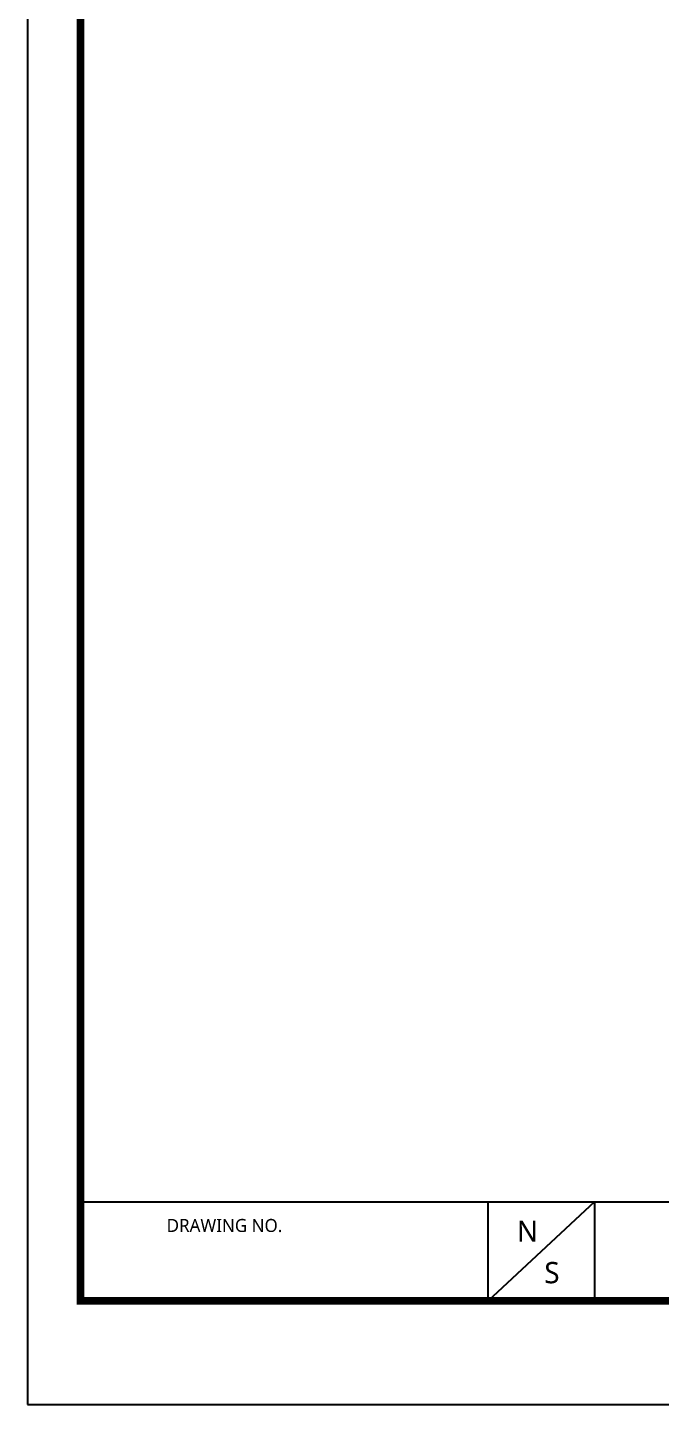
# Model space of a CAD drawing. Extents: x 0 to 651, y -1108 to -631.
# Drawn here: x 0 to 124.8, y -1108.5 to -836.8 of the extents above; entities that cross this region are included whole.
import ezdxf

# ---------------------------------------------------------------- set-up
doc = ezdxf.new("R2010")
doc.units = 0
doc.header["$LTSCALE"] = 10
doc.header["$MEASUREMENT"] = 0
doc.layers.get('0').update_dxf_attribs({"linetype": 'CONTINUOUS'})
doc.styles.add('Daelim Dimension', font='NanumGothic.ttf')

msp = doc.modelspace()

# ---------------------------------------------------------------- linework, layer by layer
at = {"color": 5}
msp.add_line((10.47, -1068.52), (534.66, -1068.52), dxfattribs=at)
at = {"color": 5, "ltscale": 40}
for p, q in [((90.82, -1068.52), (90.82, -1088.14)), ((90.82, -1068.52), (90.82, -1088.14)), ((111.81, -1068.52), (90.82, -1088.14)), ((111.81, -1068.52), (90.82, -1088.14)), ((111.81, -1068.52), (111.81, -1088.14)), ((111.81, -1068.52), (111.81, -1088.14))]:
    msp.add_line(p, q, dxfattribs=at)
at = {"ltscale": 0.5}
msp.add_line((10.47, -1088.06), (10.47, -1088.06), dxfattribs=at)
msp.add_lwpolyline([(0, -1108.49), (651, -1108.49), (651, -631.49), (0, -631.49)], close=True, dxfattribs=at)
at = {"color": 5, "linetype": 'ByBlock', "lineweight": 200, "const_width": 1.5}
msp.add_lwpolyline([(10.47, -1088.06), (640.47, -1088.06), (640.47, -642.56), (10.47, -642.56)], close=True, dxfattribs=at)

# ---------------------------------------------------------------- texts
at = {"color": 5, "ltscale": 40, "style": 'Daelim Dimension'}
msp.add_text('DRAWING NO.', height=2.569, dxfattribs=at).set_placement((27.44, -1074.46))
at = {"char_height": 4.2, "width": 5.8673, "attachment_point": 1, "style": 'Daelim Dimension'}
for s, insert in [('N', (96.53, -1072.2)), ('S', (101.94, -1080.38))]:
    msp.add_mtext(s, dxfattribs=dict(at, insert=insert))

doc.saveas('drawing.dxf')
